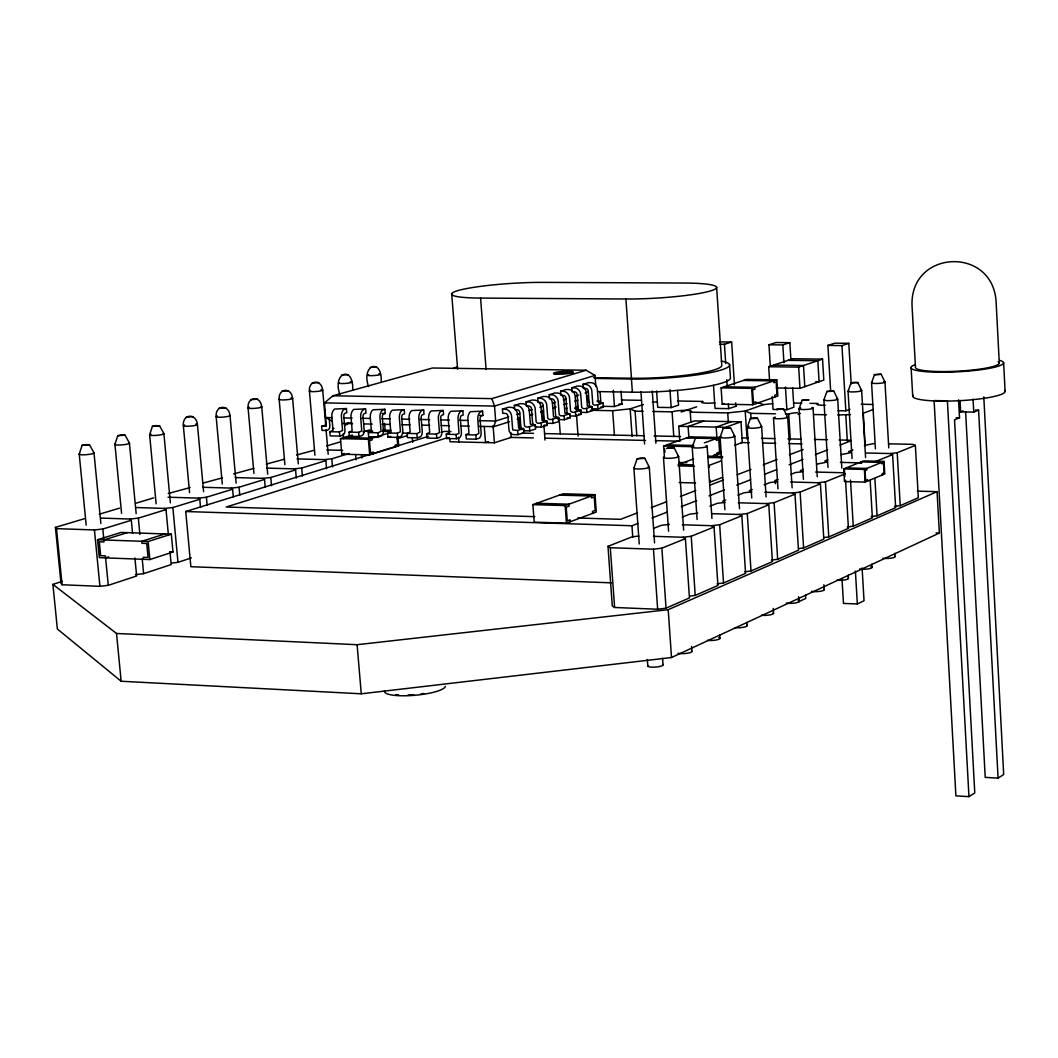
<?xml version="1.0" encoding="UTF-8"?>
<svg xmlns="http://www.w3.org/2000/svg" width="1058" height="1058" viewBox="0 0 1058 1058"><rect width="100%" height="100%" fill="white"/><g stroke="black" fill="none" stroke-linecap="round" stroke-linejoin="round"><path stroke-width="1.5" d="M79.244 454.054L82.101 445.352L85.301 444.625L89.48 444.717L93.99 452.798L100.854 523.432M479.036 426.348L493.821 426.652L495.673 421.018L494.522 406.074L491.864 398.628L332.86 395.785L324.475 402.9L326.287 425.779L321.619 426.268L321.963 430.394L326.115 430.487A4.893 4.06 70.5 0 0 329.845 425.766L329.289 419.233M114.925 444.281L117.755 435.698L120.877 434.997L125.016 435.089L129.42 443.051L136.165 513.659M163.871 433.582L159.546 425.726L155.447 425.633L152.418 426.321L149.614 434.785L156.134 503.833M197.37 424.377C196.272 412.832 182.36 413.797 183.338 425.554L189.567 492.671M229.956 415.424C228.885 404.037 215.184 404.976 216.149 416.574L222.286 484.048M261.657 406.708C260.638 395.467 247.122 396.393 248.075 407.833L253.933 473.415M292.524 398.218C291.532 387.135 278.214 388.035 279.153 399.316L284.893 464.687M322.584 389.952C321.632 379.015 308.486 379.901 309.412 391.037L314.94 455.191M352.671 390.323C354.113 364.904 331.868 372.138 339.856 394.449M381.197 382.454C382.652 357.194 360.659 364.428 368.568 386.554M654.558 542.899L649.281 467.094L644.798 458.339L640.897 457.982L637.101 458.855L633.887 468.139L639.23 543.997M695.37 438.197L702.816 437.695L695.463 438.038L692.223 447.217L697.103 519.504M739.502 508.7L734.768 436.227L730.549 427.829L726.74 427.525L723.302 428.173L720.114 437.205L724.889 509.718M766.111 496.982L761.615 426.533L757.462 418.254L753.693 417.963L750.334 418.584L747.186 427.498L751.735 497.987M881.155 374.254L874.463 374.691L881.155 374.254L884.964 381.991L888.76 447.904M802.03 400.374L809.039 399.911L802.096 400.241L799.041 408.891L803.406 479.327M841.824 468.165L837.685 399.064L833.744 391.129L832.567 390.838L826.906 391.447L823.891 399.977L827.991 467.464M865.589 457.598L861.648 390.415L857.774 382.573L854.123 382.322L851.029 382.89L848.053 391.301L852.047 458.524M874.503 374.572L871.567 382.864L875.416 448.817M857.774 382.573L850.976 383.022M833.744 391.129L826.84 391.579M783.621 408.957L776.506 409.433L783.449 408.824L787.694 417.116L792.125 487.844M757.462 418.254L750.241 418.743M730.549 427.829L723.209 428.331M674.25 447.865L666.672 448.367L674.091 447.719L678.641 456.487L683.653 530.19M644.798 458.339L637.101 458.855M376.674 366.967L370.207 367.377M348.069 374.717L341.509 375.14M999.294 363.211L996.094 301.543C992.602 246.038 910.171 249.476 912.022 305.418L915.474 367.1A41.989 5.964 -3 0 0 961.577 370.948A41.989 5.964 -3 0 0 998.078 361.717M225.83 407.872L218.887 408.322M968.956 796.648L947.386 400.823L934.095 400.585L955.903 795.854L968.956 796.648L974.775 792.945L954.541 419.775L959.513 417.791L958.535 399.845M965.597 411.588L985.223 777.379L998.078 778.119L1003.698 774.549L983.795 396.856M841.983 578.766L843.477 603.417L857.35 603.973L864.042 600.732L862.098 567.948M62.303 581.345L52.9 584.386L57.357 628.994L121.154 681.246L361.267 693.797L671.513 657.521L939.359 533.06L937.071 491.666L917.299 491.137M52.9 584.386L116.525 633.477L357.101 644.706L668.206 609.686L937.071 491.666M638.939 536.022L632.049 536.856L607.993 546.325L612.278 605.97L614.605 607.477L657.653 609.249L666.037 608.178L689.446 597.915L685.412 538.628L682.965 537.266L653.434 536.3M689.737 596.104L695.212 595.403L717.932 585.458L714.044 527.016L711.571 525.707L682.384 524.781M717.073 583.831L723.527 583.011L745.573 573.357L741.83 515.749L739.317 514.479L712.087 513.659M744.66 571.783L751.008 570.976L772.406 561.613L768.796 504.811L766.27 503.582L738.272 502.775M771.454 560.079L777.683 559.312L798.473 550.2L794.981 494.192L792.442 493.002L764.775 492.234M799.002 548.533L803.604 547.965L823.798 539.117L820.426 483.863L817.874 482.726L790.511 481.998M824.261 537.49L828.784 536.948L848.423 528.352L845.54 480.253M847.339 526.95L853.264 526.223L872.361 517.865L870.165 480.385M871.25 516.516L877.069 515.801L895.65 507.681L892.608 454.596L890.029 453.551L865.709 452.983M894.499 506.359L900.239 505.671L918.318 497.749L915.368 445.365L912.79 444.347L888.733 443.818M865.127 482.104L884.779 473.944L884.052 461.407L863.592 460.918L843.729 468.919L844.482 481.562L865.127 482.104L864.373 469.435L884.052 461.407M607.993 546.325L610.307 547.713L653.474 549.195L661.872 548.163L685.412 538.628M682.965 537.266L691.218 536.274L714.044 527.016M711.571 525.707L719.665 524.728L741.83 515.749M739.317 514.479L747.279 513.527L768.796 504.811M766.27 503.582L774.086 502.656L794.981 494.192M792.442 493.002L800.126 492.102L820.426 483.863M817.874 482.726L825.425 481.84L845.157 473.839L842.604 472.728L815.546 472.04M875.376 461.579L892.608 454.596M890.029 453.551L897.21 452.731L915.368 445.365M960.029 400.559L960.638 411.866L973.744 412.104L978.584 410.173L998.078 778.119M960.638 411.866L963.071 410.901M654.016 528.207L661.303 525.337L669.423 524.371M682.145 517.137L689.697 514.162L697.672 513.223M709.944 506.2L717.271 503.317L725.1 502.391L722.693 501.175L725.735 499.984M737.942 495.17L744.052 492.777L751.749 491.877L749.315 490.7L752.278 489.537M764.14 484.868L770.079 482.527L777.643 481.654L775.197 480.517L775.395 483.744M775.197 480.517L778.08 479.38M791.053 474.275L795.378 472.569L802.81 471.723L800.351 470.612L803.366 469.421M816.961 464.078L827.303 462.055L824.817 460.984L827.753 459.833M840.978 454.623L851.121 452.652L848.622 451.607L852.92 449.928M864.36 445.418L874.305 443.5M611.326 582.839L190.863 566.704L185.732 511.53L631.957 525.76L638.119 523.366M651.992 517.984L667.4 512.006M681.273 506.623L696.68 500.646M709.019 495.871L724.426 489.894M736.752 485.106L750.625 479.724M764.498 474.341L776.823 469.567M789.162 464.779L803.022 459.397M815.361 454.623L827.687 449.835M840.012 445.048L850.804 440.869M637.458 512.865L620.583 519.319L577.681 517.984M651.278 507.589L666.619 501.73M680.426 496.44L695.767 490.581M709.574 485.291L723.381 480.015M737.188 474.738L750.995 469.461M763.268 464.766L777.075 459.489M789.361 454.795L803.167 449.518M722.548 477.37L710.368 481.998L710.249 480.147M566.44 523.168L596.276 512.019L595.019 494.681L563.134 493.782L532.888 504.626L534.211 522.149L566.44 523.168L565.144 505.592L595.019 494.681M873.339 409.459L863.262 413.228L865.166 445.802M721.45 460.785L709.257 465.308L709.376 467.16M838.068 410.676L845.845 410.821L849.918 409.314M712.867 456.249L720.485 453.459L719.427 437.483L689.697 436.835L663.657 446.026L664.437 457.321M693.612 458.894L678.178 464.541L692.897 464.898M734.636 445.312L742.306 442.495L740.97 421.825L694.484 420.899L678.8 426.308L679.778 440.67M798.01 414.233L800.337 413.387M704.377 442.879L719.427 437.483M783.806 409.671L786.874 409.724L793.857 407.237L792.654 387.876M740.97 421.825L725.59 427.273L678.8 426.308M731.633 421.639L716.187 427.088L716.861 437.271M772.803 403.653L763.413 404.645L745.202 411.02L727.719 412.898L690.252 412.184A10.355 1.547 -3.6 0 0 686.087 410.345A10.355 1.547 -3.6 0 0 672.095 411.84L652.786 411.469M752.714 404.751L777.855 396.009L776.837 379.835L746.631 379.386L721.12 387.863L722.191 404.196L752.714 404.751L751.669 388.352L776.837 379.835M776.347 387.955L799.98 388.339L823.812 380.06L822.542 359.125L792.892 358.741L768.703 366.716L769.523 379.729M703.742 421.084L688.123 426.506L688.903 438.184M713.489 385.324L715.01 408.401L728.658 408.652L736.302 406.193M722.191 404.196L724.346 403.468M681.167 412.012L696.693 406.761M768.703 366.716L798.671 367.126L822.542 359.125M656.582 390.957L657.719 407.343L671.182 407.581L678.522 405.135L677.53 390.428M830.662 391.024L827.911 345.437L841.956 345.609L848.794 343.334L851.201 383.948M84.309 518.724L55.426 527.387L61.007 583.394L62.078 584.757L99.928 586.317L108.286 585.325L136.641 575.975L134.908 557.95M135.424 574.626L143.624 573.661L171.184 564.575L169.968 551.641M171.528 563.081L177.982 562.327L191.379 557.91M643.383 404.526L630.158 408.864L612.675 410.702L590.443 410.292M827.911 345.437L834.802 343.176L848.794 343.334M602.624 406.312L614.447 406.536L621.945 404.103L621.033 391.116M149.839 559.55L172.983 552.025L171.303 534.158L121.062 532.425L97.548 539.725L99.293 557.645L149.839 559.55L148.12 541.524L171.303 534.158M517.97 434.693L523.895 432.775L523.578 428.583L518.658 428.04L517.455 413.546A7.128 6.057 70.2 0 0 511.675 407.396L508.409 407.29L502.444 409.129L502.762 413.334L505.235 413.387A2.857 2.42 70.1 0 1 507.919 416.244L508.938 429.588A4.999 4.245 69.9 0 0 513.633 434.6L517.97 434.693L517.653 430.474L523.578 428.583M523.274 430.09A4.973 4.232 69.9 0 0 525.469 430.791L529.78 430.884L535.639 428.993L535.322 424.813L530.402 424.192L529.251 409.869A7.089 6.031 70.2 0 0 523.498 403.759L520.245 403.64L514.333 405.465L514.545 408.256M534.978 426.321A4.946 4.219 69.9 0 0 537.173 427.022L541.458 427.115L547.25 425.25L546.946 421.084L542.08 420.555L540.903 406.219A7.049 6.017 70.2 0 0 535.189 400.149L531.936 400.043L526.104 401.842L526.421 406.007L528.868 406.047A2.83 2.407 70.2 0 1 531.526 408.877L532.518 422.076A4.946 4.219 69.9 0 0 534.488 425.964M546.563 422.605A4.92 4.192 69.9 0 0 548.745 423.293L553.017 423.385L558.743 421.547L558.439 417.407L553.546 416.799L552.421 402.622A7.009 5.991 70.3 0 0 546.735 396.591L543.508 396.486L537.742 398.258L538.046 402.41L540.493 402.45A2.804 2.394 70.2 0 1 543.138 405.254L544.116 418.386A4.92 4.192 69.9 0 0 545.611 421.825M558.002 418.928A4.88 4.179 70 0 0 560.185 419.616L564.43 419.709L570.09 417.884L569.799 413.771L564.932 413.162L563.821 399.064A6.97 5.964 70.3 0 0 558.161 393.06L554.947 392.968L549.234 394.713L549.552 398.84L551.972 398.879A2.79 2.381 70.3 0 1 554.604 401.683L555.569 414.723A4.88 4.179 70 0 0 556.323 417.143M569.839 415.582A4.854 4.166 70 0 0 571.492 415.979L575.724 416.059L581.331 414.26L581.027 410.173L576.187 409.565L575.089 395.547A6.93 5.938 70.3 0 0 569.455 389.582L566.255 389.476L560.608 391.222L560.912 395.322L563.332 395.361A2.777 2.381 70.3 0 1 565.951 398.139L566.903 411.112A4.854 4.166 70 0 0 568.001 414.048M580.525 411.707A4.827 4.139 70 0 0 582.68 412.382L586.899 412.461L592.427 410.676L592.136 406.603L587.322 406.021L586.238 392.068A6.89 5.912 70.3 0 0 580.63 386.144L577.443 386.038L571.862 387.757L572.166 391.83L574.573 391.87A2.764 2.367 70.3 0 1 577.179 394.634L578.118 407.542A4.827 4.139 70 0 0 579.599 410.927M592.11 408.428A4.801 4.126 70.1 0 0 593.736 408.824L597.942 408.904L603.417 407.132L603.126 403.085L598.325 402.503L597.254 388.63A6.851 5.885 70.4 0 0 591.673 382.731L588.499 382.626L582.984 384.332L583.275 388.392L585.682 388.431A2.751 2.354 70.4 0 1 588.274 391.169L589.2 404.011A4.801 4.126 70.1 0 0 590.271 406.907M449.795 438.66L450.047 441.768L494.417 442.786L511.239 437.364L510.882 432.709M770.29 365.804L768.954 344.776L782.814 344.934L789.837 342.686L790.948 360.434M514.333 405.465L517.6 405.571A7.115 6.044 70.2 0 1 523.366 411.694L524.477 425.752C526.289 429.098 532.822 425.025 535.322 424.813M526.104 401.842L529.357 401.947A7.075 6.017 70.2 0 1 535.097 408.044L536.181 422.01C537.874 425.422 544.539 421.229 546.946 421.084M537.742 398.258L540.982 398.363A7.036 6.004 70.2 0 1 546.682 404.421L547.766 418.32C549.538 421.613 555.966 417.619 558.439 417.407M549.234 394.713L552.461 394.819A6.996 5.978 70.3 0 1 558.148 400.85L559.206 414.67C560.542 417.765 567.472 414.141 569.799 413.771M560.608 391.222L563.821 391.315A6.956 5.951 70.3 0 1 569.469 397.305L570.526 411.046C572.193 414.352 578.66 410.332 581.027 410.173M571.862 387.757L575.063 387.85A6.917 5.925 70.3 0 1 580.683 393.801L581.715 407.475C583.394 410.742 589.769 406.788 592.136 406.603M582.984 384.332L586.172 384.424A6.877 5.898 70.4 0 1 591.766 390.349L592.784 403.944C594.133 407.105 600.812 403.363 603.126 403.085M488.571 441.596L485.503 442.588L484.247 426.453M575.221 407.33L577.985 406.444M476.193 439.176L478.851 438.329A4.999 2.685 -88.9 0 0 481.126 432.55L480.081 419.18A2.857 1.534 -89.1 0 1 481.377 415.887L482.898 415.424L482.567 411.192L470.678 411.668A7.142 3.848 -89.1 0 0 467.874 418.743L468.972 433.238L465.97 434.719L466.3 438.951L476.193 439.176L475.862 434.944L478.851 433.463L477.753 418.942A7.155 3.835 -89.1 0 1 480.557 411.866L482.567 411.192M105.575 557.883L108.696 556.878M164.995 533.946L141.772 541.299L141.957 543.296L146.718 543.468L148.054 557.487L143.293 557.301L143.478 559.312M768.954 344.776L776.03 342.527L789.837 342.686M493.821 426.652L509.387 421.745M517.177 419.299L520.298 418.32M529.635 415.371L532.756 414.392M540.532 411.946L543.653 410.967M552.99 408.018L556.111 407.039M563.901 404.592L567.009 403.601M574.798 401.154L577.906 400.175M449.266 432.484L446.264 434.283L446.595 438.501L456.434 438.726L459.119 437.88A4.999 2.698 -88.9 0 0 461.407 432.127L460.349 418.77A2.843 1.547 -89.1 0 1 461.658 415.49L463.179 415.027L462.849 410.821L450.999 411.284A7.128 3.875 -89.1 0 0 448.169 418.346L449.425 434.005M508.726 416.931L495.673 421.018L479.168 420.674M516.516 414.498L519.637 413.533M528.987 410.61L532.108 409.631M539.897 407.198L543.019 406.219M552.369 403.296L555.49 402.318M563.279 399.884L566.4 398.919M575.75 395.996L578.871 395.018M585.1 393.06L588.222 392.095M446.264 434.283L456.104 434.507L458.974 433.502L458.008 418.545A7.128 3.862 -89.1 0 1 460.825 411.483L462.849 410.821M447.772 437.602L226.161 507.02L534.766 516.648M446.595 438.501L449.293 437.655M127.317 532.637L103.829 539.95L104.028 541.934L99.307 541.775L100.669 555.715L105.377 555.886L108.286 585.325M436.782 438.276L439.48 437.443A4.986 2.724 -88.9 0 0 441.781 431.69L440.71 418.373A2.843 1.547 -89.1 0 1 442.032 415.106L443.566 414.643L443.223 410.438L431.413 410.914A7.115 3.901 -89.1 0 0 428.569 417.95L429.68 432.378L426.639 433.859L426.982 438.065L436.782 438.276L436.438 434.071L439.467 432.59L438.356 418.148A7.115 3.888 -89.1 0 1 441.199 411.099L443.223 410.438M417.209 437.84L419.92 437.007A4.973 2.738 -88.9 0 0 422.235 431.267L421.163 417.976A2.83 1.561 -89.1 0 1 422.486 414.723L424.033 414.26L423.689 410.054L411.906 410.53A7.089 3.928 -89.1 0 0 409.036 417.553L410.16 431.955L407.105 433.423L407.449 437.615L417.209 437.84L416.865 433.635L419.907 432.167L418.796 417.751A7.102 3.915 -89.1 0 1 421.639 410.716L423.689 410.054M719.876 344.22L724.439 344.26L731.647 342.038L734.424 384.795M185.732 511.53L428.556 436.293M441.173 432.378L444.334 431.399L450.933 431.545M352.036 435.182L340.464 438.647L341.787 454.199L369.692 454.887L398.707 445.894L397.953 436.65M595.786 386.487L594.993 375.418L494.522 406.074L324.475 402.9M341.787 454.199L344.26 453.446M397.715 437.404L400.453 436.57A4.959 2.764 -89 0 0 402.781 430.844L401.696 417.593A2.83 1.574 -89.1 0 1 403.032 414.326L404.579 413.863L404.249 409.684L392.478 410.147A7.075 3.954 -89.1 0 0 389.609 417.169L390.733 431.624L387.664 432.986L388.008 437.179L397.715 437.404L397.372 433.211L400.44 431.743L399.316 417.355A7.089 3.941 -89.1 0 1 402.185 410.345L404.249 409.684M55.426 527.387L56.497 528.643L94.427 529.952L102.811 529.013L131.311 520.271L132.554 533.377M100.708 518.076L130.108 519.042L138.333 518.116L166.027 509.625L168.447 535.48M135.662 507.523L164.77 508.435L172.851 507.536L199.777 499.283L200.531 507.496M168.063 497.207L198.468 498.12L206.403 497.247L232.588 489.219L233.329 497.326M202.713 487.275L231.239 488.095L239.042 487.249L264.526 479.433L265.227 487.434M235.246 477.568L263.138 478.348L270.808 477.502L295.592 469.911L296.306 478.044M266.55 468.112L294.177 468.853L301.715 468.033L325.851 460.627L326.538 468.668M297.034 458.908L324.383 459.608L331.815 458.802L349.047 453.525M397.12 438.779L407.542 435.592M388.008 437.179L390.746 436.346M340.464 438.647L368.382 439.282L390.746 432.51M378.314 436.967L381.078 436.134A4.946 2.777 -89 0 0 383.419 430.421L382.322 417.196A2.83 1.587 -89.1 0 1 383.657 413.942L385.231 413.48L384.887 409.314L373.157 409.777A7.062 3.981 -89.1 0 0 370.247 416.773L371.398 431.109L368.303 432.563L368.647 436.742L378.314 436.967L377.971 432.775L381.052 431.32L379.915 416.971A7.075 3.968 -89.1 0 1 382.811 409.962L384.887 409.314M99.227 514.241L119.501 508.157M135.517 503.344L153.701 497.882M168.248 493.517L190.109 487.553M202.647 483.189L222.431 477.846M233.58 473.905L253.894 468.39M266.259 464.105L284.536 459.185M296.544 455.006L314.371 450.219M326.631 445.973L340.583 441.794M359.006 436.531L361.783 435.698A4.933 2.804 -89 0 0 364.137 430.011L363.026 416.799A2.817 1.6 -89.1 0 1 364.375 413.559L365.949 413.109L365.605 408.93L353.901 409.406A7.049 4.007 -89.1 0 0 350.991 416.389L352.142 430.778L349.034 432.14L349.378 436.306L359.006 436.531L358.662 432.352L361.757 430.897L360.606 416.574A7.049 3.994 -89.1 0 1 363.516 409.591L365.605 408.93M491.864 398.628L586.132 370.234L594.993 375.418M363.039 431.902L369.797 429.879M349.378 436.306L352.169 435.486A4.933 2.804 -89 0 0 352.526 435.327M339.777 436.094L342.567 435.261A4.92 2.817 -89 0 0 344.934 429.588L343.824 416.416A2.817 1.6 -89.2 0 1 345.186 413.175L346.773 412.726L346.416 408.56L334.738 409.036A7.036 4.034 -89.2 0 0 331.815 415.992L332.979 430.262L329.845 431.717L330.202 435.883L339.777 436.094L339.433 431.929L342.554 430.474L341.39 416.191A7.036 4.02 -89.2 0 1 344.313 409.221L346.416 408.56M321.619 426.268L324.793 425.342M332.86 395.785L432.537 367.999L586.132 370.234M325.838 426.348L322.69 390.177M837.777 414.987L850.553 414.617M652.389 402.265L657.084 401.776M480.57 298.078L625.913 299.004A61.1 7.128 -3.4 0 0 709.098 291.32A61.1 7.128 -3.4 0 0 684.83 283.041L542.847 282.38A60.478 6.851 -3.7 0 0 460.309 289.945A60.478 6.851 -3.7 0 0 480.57 298.078L486.098 369.533M719.519 341.906L731.647 342.038M788.104 360.315L817.821 360.712L819.09 381.7L815.797 381.647M773.583 365.103L803.498 365.513L804.794 386.659M593.604 377.666L631.467 378.248A60.861 8.358 -3.6 0 0 692.778 374.307A60.861 8.358 -3.6 0 0 721.754 365.063L716.636 287.168M743.483 380.43L773.729 380.893L773.848 382.692L776.175 381.898L776.969 394.489L774.641 395.295L774.76 397.094M595.204 378.447L631.441 379.015A66.151 9.086 -3.6 0 0 710.262 372.654A66.151 9.086 -3.6 0 0 721.305 361.109M724.346 386.792L754.857 387.281L754.976 389.093L752.582 389.913L753.402 402.648L755.782 401.828L755.901 403.64M721.12 387.863L751.669 388.352M597.796 391.592L632.367 392.174A66.112 9.31 -3.6 0 0 699.021 387.85A66.112 9.31 -3.6 0 0 730.417 377.587L729.57 364.666M621.39 399.99L641.055 400.334M677.583 400.982L703.001 401.432A10.17 1.494 -3.6 0 0 704.112 403.032A10.17 1.494 -3.6 0 0 714.93 402.847M793.659 403.045L801.805 403.191M809.952 403.336L818.099 403.482A10.276 1.534 -3.3 0 0 825.28 405.28M861.238 404.249L872.784 404.447M975.317 410.107L978.584 410.173M619.009 404.05L622.421 404.116M777.656 409.565L773.054 409.472L772.234 396.538M600.613 407.079L603.417 407.132M579.334 410.081L576.16 410.015A10.263 1.494 -3.9 0 0 574.547 408.309M632.102 436.544L630.158 408.864L635.091 411.139L643.132 411.284M747.014 439.057L745.202 411.02L750.717 413.334L775.488 413.797M785.393 413.995L788.699 414.048A10.448 1.587 -3.4 0 1 797.401 412.673M813.747 414.524L826.562 414.776M502.444 409.129L505.724 409.234A7.155 6.07 70.1 0 1 511.517 415.397L512.72 429.932L517.653 430.474M956.207 417.738L959.513 417.791M514.664 409.658L517.111 409.697A2.843 2.42 70.2 0 1 519.795 412.541L520.801 425.805A4.973 4.232 69.9 0 0 521.911 428.807M578.501 414.207L581.331 414.26M382.004 413.427L385.231 413.48M479.605 415.358L482.898 415.424M567.26 417.817L570.09 417.884M332.331 417.685L325.732 417.54L332.212 421.163M343.876 417.91L352.129 418.082M362.034 418.28L370.274 418.452M381.832 418.69L390.071 418.862M401.63 419.1L409.869 419.259M419.775 419.471L429.68 419.669M441.226 419.907L449.478 420.079M459.37 420.277L467.623 420.449M544.407 425.184L547.25 425.25M347.13 423.028L351.23 423.121A4.84 4.034 70.6 0 0 351.759 423.081M342.66 423.464L352.526 423.676M364.018 423.914L372.231 424.099M382.097 424.298L390.309 424.47M401.815 424.721L410.028 424.893M421.534 425.131L429.746 425.303M441.239 425.541L449.465 425.726M460.957 425.964L469.17 426.136M382.811 430.156L390.944 430.341M521.964 433.092L533.536 433.344M545.095 433.595L644.203 435.751M654.122 435.962L680.545 436.531M741.671 437.867L748.27 438.012M761.495 438.29L774.707 438.581M787.919 438.872L801.131 439.163M814.356 439.44L827.568 439.731M839.126 439.983L850.698 440.234M366.174 430.963L372.694 431.109M382.454 431.32L390.6 431.492M686.483 437.972L699.007 438.25M702.142 438.316L716.253 438.62L716.372 440.406L718.752 439.546L719.572 451.978L717.192 452.85L717.311 454.623L714.176 454.543M402.252 433.092L408.811 433.238M329.845 431.717L339.433 431.929M349.034 432.14L358.662 432.352M368.303 432.563L377.971 432.775M387.664 432.986L397.372 433.211M407.105 433.423L416.865 433.635M426.639 433.859L436.438 434.071M465.97 434.719L475.862 434.944M510.207 437.404L533.298 437.919M544.844 438.171L645.446 440.419M655.338 440.631L680.082 441.186M741.103 442.548L749.355 442.733M762.54 443.024L775.739 443.315M788.937 443.606L802.123 443.897M344.181 437.536L372.059 438.171L372.204 439.903L369.454 440.736L370.472 452.864L373.223 452.017L373.355 453.75L370.088 453.67M666.95 444.863L693.797 445.471M663.657 446.026L693.704 446.714M717.179 453.379L720.485 453.459M708.027 456.157L722.614 456.501M707.974 457.44L722.574 457.797M326.724 449.941L342.66 450.324M840.409 462.372L861.715 462.888M678.985 462.505L686.893 462.703M846.241 467.901L866.859 468.416L866.938 469.818L865.087 470.585L865.656 480.438L867.52 479.671L867.6 481.073L864.439 480.993M843.729 468.919L864.373 469.435M678.072 465.851L694.445 466.261M679.21 482.527L695.569 482.964M559.391 495.118L591.329 496.03L591.475 497.961L594.239 496.943L595.218 510.432L592.454 511.464L592.599 513.394M536.71 503.251L568.926 504.216L569.072 506.16L566.228 507.205L567.247 520.867L570.077 519.809L570.222 521.753M532.888 504.626L565.144 505.592M936.052 532.954L939.359 533.06M97.548 539.725L148.12 541.524M169.822 551.906L172.983 552.025M186.142 417.328L193.125 416.614M757.925 402.41L763.413 404.645M117.769 435.83L125.016 435.089M324.383 459.608L325.851 460.627M294.177 468.853L295.592 469.911M263.138 478.348L264.526 479.433M231.239 488.095L232.588 489.219M198.468 498.12L199.777 499.283M164.77 508.435L166.027 509.625M130.108 519.042L131.311 520.271M318.656 382.573L312.07 383.115M288.53 390.746L281.838 391.288M257.583 399.131L250.786 399.699M159.546 425.726L152.418 426.321M56.497 528.643L62.078 584.757M102.811 529.013L103.75 538.667M94.427 529.952L99.928 586.317M79.244 454.332L86.174 525.072M114.952 444.558L121.564 513.315M116.525 633.477L121.154 681.246M138.333 518.116L139.881 534.462M142.222 558.968L143.624 573.661M172.851 507.536L177.982 562.327M163.911 433.846L170.378 502.854M206.403 497.247L207.156 505.446M197.423 424.628L203.599 491.706M239.042 487.249L239.782 495.329M230.022 415.662L236.119 483.109M292.616 398.456L298.316 463.788M270.808 477.502L271.536 485.741M261.749 406.946L267.7 474.143M331.815 458.802L332.49 466.829M326.062 429.641L328.178 454.305M301.715 468.033L302.416 476.153M361.532 454.728L361.81 457.995M355.594 454.874L356.004 459.794M343.189 433.82L343.612 438.739M357.101 644.706L361.267 693.797M397.054 436.967L397.676 444.453L394.991 445.286L395.123 447.005M384.57 423.345L385.244 431.519M368.382 439.282L369.692 454.887M412.263 437.417L412.66 442.218M451.687 293.793L457.625 369.149M458.498 437.152L458.881 441.979M456.104 434.507L456.434 438.726M493.081 425.607L494.417 442.786M529.463 426.691L529.78 430.884M523.975 429.984L524.213 433.225M518.856 418.016L519.716 429.27M564.126 415.582L564.43 419.709M559.047 417.791L560.251 434.005M552.712 419.246L553.017 423.385M542.833 410.583L543.693 422.049M543.931 425.329L545.029 440.062M541.154 422.949L541.458 427.115M587.362 395.745L587.6 398.932A4.735 2.407 -89.3 0 0 589.69 402.886M586.595 408.388L586.899 412.461M576.517 414.895L578.052 436.015M575.433 411.959L575.724 416.059M647.351 659.425L647.813 666.024M631.957 525.76L632.75 537.041M613.283 390.23L614.447 406.536M612.675 410.702L614.42 435.182M600.084 391.645L600.904 403.032M610.307 547.713L614.605 607.477M597.651 404.844L597.942 408.904M664.715 449.095L664.927 452.229M663.498 457.519L668.577 531.261M668.206 609.686L671.513 657.521M652.27 390.997L655.881 443.209M661.872 548.163L666.037 608.178M662.586 658.274L663.049 664.86M653.474 549.195L657.653 609.249M640.95 391.738L644.587 443.976M635.091 411.139L636.81 435.671M625.913 299.004L631.467 378.248M631.441 379.015L632.367 392.174M690.252 412.184L690.927 422.049M691.218 536.274L695.212 595.403M691.575 646.478L691.919 651.397M672.095 411.84L673.774 436.465M669.952 389.542L671.182 407.581M724.439 344.26L725.709 363.582M726.753 379.677L727.177 386.117M728.34 403.825L728.658 408.652M727.719 412.898L728.248 420.952M719.665 524.728L723.527 583.011M707.128 446.198L711.941 518.46M719.705 635.038L719.929 638.331M773.226 608.403L773.543 613.323M750.717 413.334L751.035 418.174M747.279 513.527L751.008 570.976M735.601 402.886L735.826 406.179M746.908 622.342L747.133 625.635M800.126 492.102L803.604 547.965M805.548 595.178L805.746 598.444L798.869 601.645L798.565 596.738M788.699 414.048L790.313 439.996M799.015 598.061L799.213 601.341M782.814 344.934L783.938 362.749M785.446 387.056L786.874 409.724M773.491 418.055L777.961 488.836M774.086 502.656L777.683 559.312M825.425 481.84L828.784 536.948M813.033 407.965L817.252 476.735M823.865 584.796L824.169 589.703M798.671 367.126L799.98 388.339M871.845 564.099L872.043 567.379M861.212 463.298L861.133 461.91L881.618 462.399L881.698 463.801L883.523 463.06L884.091 472.807L882.266 473.561L882.346 474.963M850.513 480.107L853.264 526.223M841.956 345.609L845.845 410.821M855.393 571.056L857.35 603.973M845.792 415.133L847.339 441.252M844.443 470.069L844.839 476.629M848.238 575.102L848.437 578.382M897.21 452.731L900.239 505.671M894.83 553.36L895.015 556.653M874.887 478.414L877.069 515.801M911.097 367.549L912.71 396.115M973.056 399.157L973.744 412.104M1003.632 362.762L1005.1 391.288M325.163 412.488L325.137 411.721A7.022 5.832 70.7 0 1 325.388 409.988M89.48 444.717L82.101 445.352M718.805 637.63A7.393 1.547 -4.1 0 1 717.245 639.773A7.393 1.547 -4.1 0 1 707.511 640.368M706.003 445.683A7.472 1.19 -3.7 0 1 704.641 447.283A7.472 1.19 -3.7 0 1 695.066 447.931A7.472 1.19 -3.7 0 1 693.122 446.555M798.076 600.719A7.062 1.428 -3.7 0 1 796.039 602.822A7.062 1.428 -3.7 0 1 786.279 603.02M786.544 416.64A7.128 1.084 -3.4 0 1 781.888 418.584A7.128 1.084 -3.4 0 1 773.636 417.765M774.258 417.46A7.128 1.084 -3.4 0 1 775.302 417.169M823.812 589.372A6.956 1.389 -3.6 0 1 820.294 591.277A6.956 1.389 -3.6 0 1 811.446 591.343M811.883 407.502A7.022 1.058 -3.4 0 1 810.402 409.01A7.022 1.058 -3.4 0 1 800.946 409.446A7.022 1.058 -3.4 0 1 800.8 408.018M662.744 664.464A7.631 1.64 -4.3 0 1 655.576 667.082A7.631 1.64 -4.3 0 1 648.038 665.575M648.184 466.538A7.71 1.256 -3.9 0 1 642.709 468.787A7.71 1.256 -3.9 0 1 634.126 467.795M848.08 578.065A6.864 1.349 -3.6 0 1 845.435 579.784A6.864 1.349 -3.6 0 1 837.103 580.181M836.521 398.628A6.917 1.032 -3.3 0 1 835.569 400.003A6.917 1.032 -3.3 0 1 826.708 400.585A6.917 1.032 -3.3 0 1 824.592 399.408M870.879 566.797A6.758 1.323 -3.5 0 1 869.121 568.741A6.758 1.323 -3.5 0 1 859.731 568.939M860.485 389.979A6.824 1.005 -3.2 0 1 859.599 391.315A6.824 1.005 -3.2 0 1 850.857 391.896A6.824 1.005 -3.2 0 1 848.728 390.759M746.803 625.278A7.274 1.508 -4 0 1 743.761 627.209A7.274 1.508 -4 0 1 734.953 627.632M733.644 435.724A7.353 1.151 -3.6 0 1 732.374 437.271A7.353 1.151 -3.6 0 1 722.945 437.906A7.353 1.151 -3.6 0 1 720.961 436.57M894.645 556.349A6.665 1.283 -3.4 0 1 891.431 558.108A6.665 1.283 -3.4 0 1 882.901 558.188M883.787 381.581A6.732 0.979 -3.2 0 1 882.98 382.877A6.732 0.979 -3.2 0 1 874.371 383.446A6.732 0.979 -3.2 0 1 872.202 382.335M691.601 651.001A7.512 1.6 -4.2 0 1 687.475 653.222A7.512 1.6 -4.2 0 1 678.033 653.249M677.53 455.958A7.591 1.217 -3.8 0 1 672.24 458.14A7.591 1.217 -3.8 0 1 663.723 457.188M773.213 612.966A7.168 1.468 -3.9 0 1 770.277 614.843A7.168 1.468 -3.9 0 1 761.588 615.253M761.284 426.255A7.234 1.124 -3.5 0 1 754.738 428.12A7.234 1.124 -3.5 0 1 747.345 427.194M747.993 426.877A7.234 1.124 -3.5 0 1 749.077 426.572M423.716 693.545A27.521 5.885 -5.2 0 1 420.939 693.942M413.757 694.696A27.521 5.885 -5.2 0 1 408.044 695.013M398.654 694.855A27.521 5.885 -5.2 0 1 395.89 694.59M445.365 686.325A30.576 6.546 -5.2 0 1 413.585 695.384A30.576 6.546 -5.2 0 1 384.504 690.98M163.342 433.37A7.221 1.018 -4.8 0 1 160.75 434.838A7.221 1.018 -4.8 0 1 151.558 435.446A7.221 1.018 -4.8 0 1 150.977 434.19M261.114 406.51A6.877 0.939 -4.5 0 1 258.853 407.859A6.877 0.939 -4.5 0 1 250.058 408.428A6.877 0.939 -4.5 0 1 249.291 407.277M291.016 397.901A6.771 0.926 -4.4 0 1 291.095 399.078A6.771 0.926 -4.4 0 1 282.552 399.937A6.771 0.926 -4.4 0 1 279.51 399.064M93.474 452.573A7.459 1.071 -5 0 1 86.637 454.649A7.459 1.071 -5 0 1 79.734 453.75M321.063 389.648A6.679 0.899 -4.3 0 1 320.839 390.878A6.679 0.899 -4.3 0 1 311.859 391.619A6.679 0.899 -4.3 0 1 310.536 390.508M350.343 381.607A6.573 0.873 -4.2 0 1 350.555 382.718A6.573 0.873 -4.2 0 1 342.289 383.551A6.573 0.873 -4.2 0 1 339.221 382.718M195.862 424.033A7.102 0.992 -4.7 0 1 195.32 425.409A7.102 0.992 -4.7 0 1 185.745 426.215A7.102 0.992 -4.7 0 1 184.647 424.972M378.87 373.778A6.48 0.86 -4.1 0 1 378.777 374.942A6.48 0.86 -4.1 0 1 370.062 375.643A6.48 0.86 -4.1 0 1 368.66 374.598M128.904 442.839A7.34 1.045 -4.9 0 1 122.278 444.849A7.34 1.045 -4.9 0 1 115.401 443.976M229.414 415.225A6.983 0.965 -4.6 0 1 227.047 416.614A6.983 0.965 -4.6 0 1 218.12 417.196A6.983 0.965 -4.6 0 1 217.406 416.006M453.102 368.554A65.464 8.742 -3.9 0 1 456.844 367.033M348.373 422.631A4.854 4.047 70.5 0 1 345.001 424.946M333.997 428.292A4.88 4.06 70.5 0 1 332.437 428.622M557.513 418.571A4.88 4.179 70 0 1 557.063 418.148M554.194 374.082A9.866 1.349 -3.8 0 1 564.178 372.535A9.866 1.349 -3.8 0 1 573.145 373.024M1004.584 390.415A46.261 6.93 -3 0 1 959.249 400.704A46.261 6.93 -3 0 1 913.133 395.189M999.784 360.447A46.327 6.573 -3 0 1 957.688 371.808A46.327 6.573 -3 0 1 914.694 364.851M564.694 408.573A10.263 1.494 -3.9 0 1 567.339 408.348M599.569 401.048A10.091 1.455 -3.8 0 1 596.95 401.18M557.923 374.201A9.866 1.336 -3.8 0 0 573.224 372.178A9.866 1.336 -3.8 0 0 559.074 371.808A9.866 1.336 -3.8 0 0 557.923 374.201"/></g></svg>
